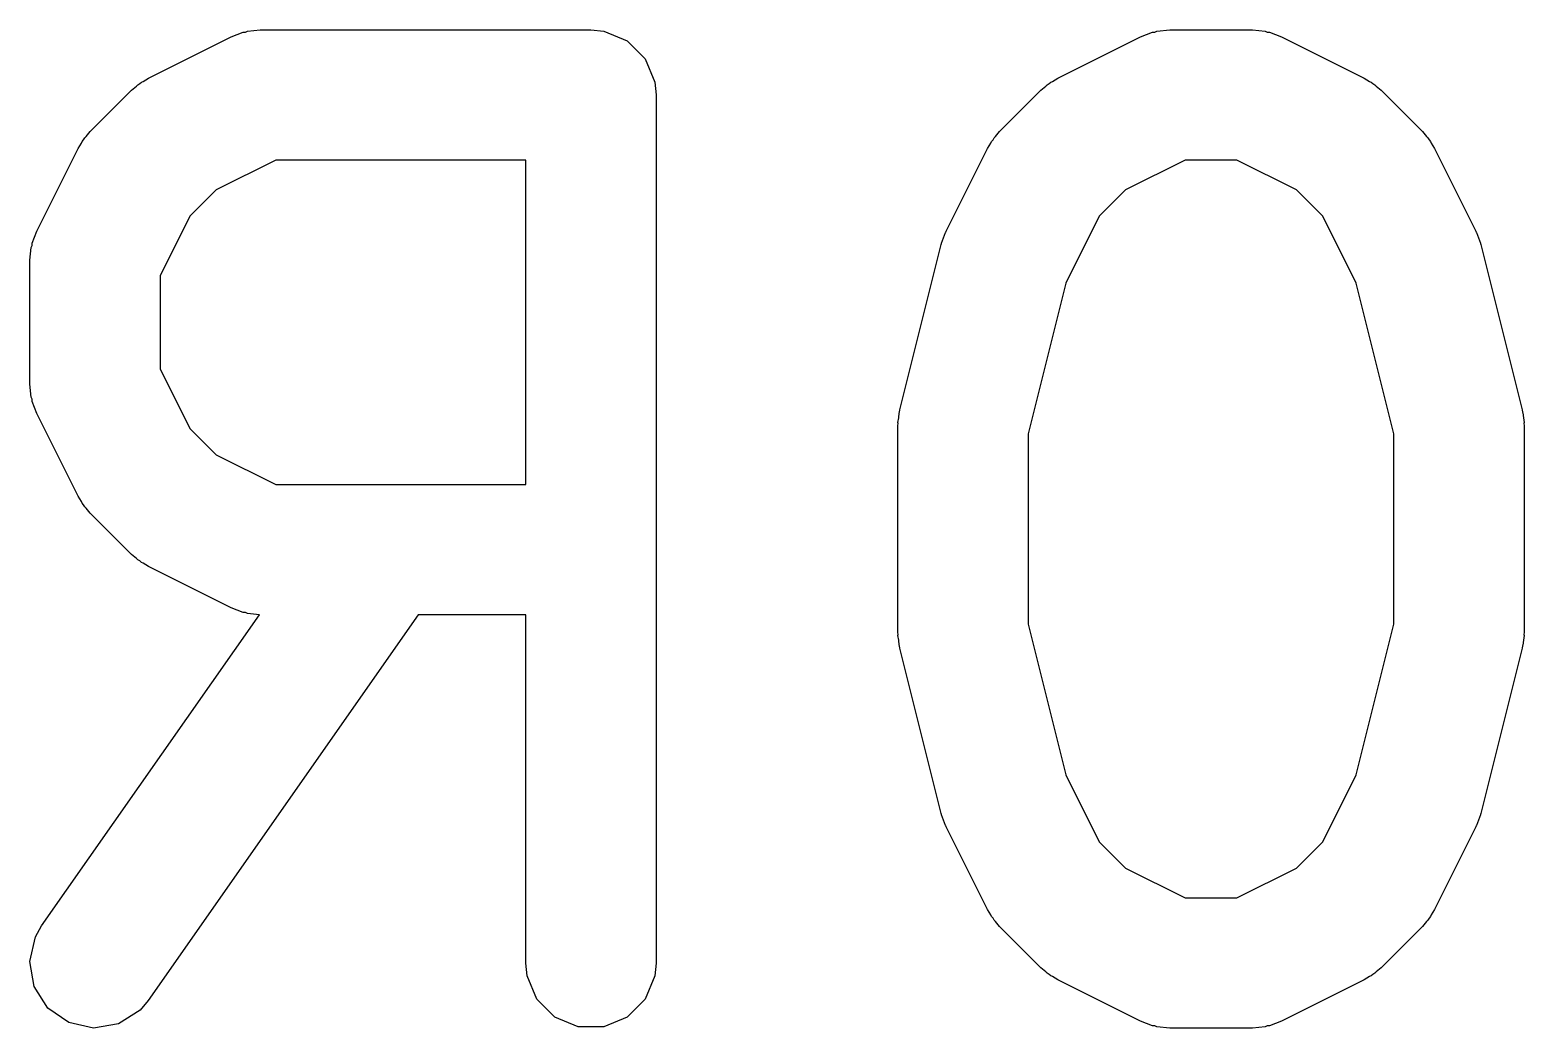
# Model space of a CAD drawing. Header units: millimetres. Extents: x 60 to 220, y -152 to -53.
# Drawn here: x 118.45 to 120.172, y -129.798 to -128.648 of the extents above; entities that cross this region are included whole.
import ezdxf

# ---------------------------------------------------------------- set-up
doc = ezdxf.new("R2010")
doc.units = ezdxf.units.MM
doc.layers.add('F.Silkscreen', color=41, linetype='CONTINUOUS', true_color=0xf2eda1)

msp = doc.modelspace()

# ---------------------------------------------------------------- linework, layer by layer
at = {"layer": 'F.Silkscreen', "linetype": 'CONTINUOUS'}
for p, q in [((118.586782, -128.703556), (118.68202, -128.655937)), ((118.68202, -128.655937), (118.695751, -128.650682)), ((118.695751, -128.650682), (118.69844, -128.65049)), ((118.69844, -128.65049), (118.700929, -128.64946)), ((118.700929, -128.64946), (118.715561, -128.648019)), ((118.715561, -128.648019), (119.096513, -128.648019)), ((119.096513, -128.648019), (119.111145, -128.64946)), ((119.111145, -128.64946), (119.138181, -128.660659)), ((119.634401, -128.703556), (119.729639, -128.655937)), ((119.729639, -128.655937), (119.74337, -128.650682)), ((119.74337, -128.650682), (119.746059, -128.65049)), ((119.746059, -128.65049), (119.748548, -128.64946)), ((119.748548, -128.64946), (119.76318, -128.648019)), ((119.76318, -128.648019), (119.858418, -128.648019)), ((119.858418, -128.648019), (119.87305, -128.64946)), ((119.87305, -128.64946), (119.875539, -128.650491)), ((119.875539, -128.650491), (119.878227, -128.650682)), ((119.878227, -128.650682), (119.891959, -128.655937)), ((119.891959, -128.655937), (119.987197, -128.703556)), ((119.138181, -128.660659), (119.158873, -128.681351)), ((119.158873, -128.681351), (119.170072, -128.708387)), ((118.574339, -128.711388), (118.576598, -128.709966)), ((118.576598, -128.709966), (118.578655, -128.708278)), ((118.578655, -128.708278), (118.580482, -128.70752)), ((118.580482, -128.70752), (118.586782, -128.703556)), ((119.170072, -128.708387), (119.171513, -128.723019)), ((119.621958, -128.711388), (119.624217, -128.709966)), ((119.624217, -128.709966), (119.626274, -128.708278)), ((119.626274, -128.708278), (119.628101, -128.70752)), ((119.628101, -128.70752), (119.634401, -128.703556)), ((119.987197, -128.703556), (119.993496, -128.70752)), ((119.993496, -128.70752), (119.995324, -128.708278)), ((119.995324, -128.708278), (119.99738, -128.709966)), ((119.99738, -128.709966), (119.99964, -128.711388)), ((118.519671, -128.765224), (118.56729, -128.717605)), ((118.56729, -128.717605), (118.573039, -128.712886)), ((118.573039, -128.712886), (118.574339, -128.711388)), ((119.171513, -128.723019), (119.171513, -129.723019)), ((119.56729, -128.765224), (119.614909, -128.717605)), ((119.614909, -128.717605), (119.620658, -128.712886)), ((119.620658, -128.712886), (119.621958, -128.711388)), ((119.99964, -128.711388), (120.000939, -128.712886)), ((120.000939, -128.712886), (120.006689, -128.717605)), ((120.006689, -128.717605), (120.054308, -128.765224)), ((118.505622, -128.784716), (118.509586, -128.778416)), ((118.509586, -128.778416), (118.510344, -128.776589)), ((118.510344, -128.776589), (118.512032, -128.774532)), ((118.512032, -128.774532), (118.513454, -128.772273)), ((118.513454, -128.772273), (118.514952, -128.770973)), ((118.514952, -128.770973), (118.519671, -128.765224)), ((119.553241, -128.784716), (119.557205, -128.778416)), ((119.557205, -128.778416), (119.557963, -128.776589)), ((119.557963, -128.776589), (119.559651, -128.774532)), ((119.559651, -128.774532), (119.561073, -128.772273)), ((119.561073, -128.772273), (119.562571, -128.770973)), ((119.562571, -128.770973), (119.56729, -128.765224)), ((120.054308, -128.765224), (120.059026, -128.770973)), ((120.059026, -128.770973), (120.060525, -128.772273)), ((120.060525, -128.772273), (120.061946, -128.774532)), ((120.061946, -128.774532), (120.063635, -128.776589)), ((120.063635, -128.776589), (120.064392, -128.778416)), ((120.064392, -128.778416), (120.068357, -128.784716)), ((118.458003, -128.879954), (118.505622, -128.784716)), ((119.505622, -128.879954), (119.553241, -128.784716)), ((120.068357, -128.784716), (120.115976, -128.879954)), ((118.733266, -128.798019), (118.66475, -128.832277)), ((119.021513, -128.798019), (118.733266, -128.798019)), ((119.021513, -129.171828), (119.021513, -128.798019)), ((119.780885, -128.798019), (119.712369, -128.832277)), ((119.840713, -128.798019), (119.780885, -128.798019)), ((119.909229, -128.832277), (119.840713, -128.798019)), ((118.66475, -128.832277), (118.634343, -128.862684)), ((119.712369, -128.832277), (119.681962, -128.862684)), ((119.939636, -128.862684), (119.909229, -128.832277)), ((118.634343, -128.862684), (118.600085, -128.9312)), ((119.681962, -128.862684), (119.643468, -128.939671)), ((119.978129, -128.939671), (119.939636, -128.862684)), ((118.452748, -128.893686), (118.458003, -128.879954)), ((119.502694, -128.887604), (119.50489, -128.881459)), ((119.50489, -128.881459), (119.505212, -128.881023)), ((119.505212, -128.881023), (119.505622, -128.879954)), ((120.115976, -128.879954), (120.116385, -128.881023)), ((120.116385, -128.881023), (120.116708, -128.881459)), ((120.116708, -128.881459), (120.1189, -128.887595)), ((118.450085, -128.913495), (118.451526, -128.898863)), ((118.451526, -128.898863), (118.452557, -128.896373)), ((118.452557, -128.896373), (118.452748, -128.893686)), ((119.452324, -129.085781), (119.499943, -128.895305)), ((119.499943, -128.895305), (119.500328, -128.894225)), ((119.500328, -128.894225), (119.500367, -128.893686)), ((119.500367, -128.893686), (119.502694, -128.887604)), ((120.1189, -128.887595), (120.121231, -128.893685)), ((120.121231, -128.893685), (120.121269, -128.894225)), ((120.121269, -128.894225), (120.121655, -128.895305)), ((120.121655, -128.895305), (120.169274, -129.085781)), ((118.450085, -129.056352), (118.450085, -128.913495)), ((118.600085, -128.9312), (118.600085, -129.038647)), ((119.643468, -128.939671), (119.600085, -129.113205)), ((120.021513, -129.113205), (119.978129, -128.939671)), ((118.600085, -129.038647), (118.634343, -129.107163)), ((118.451526, -129.070984), (118.450085, -129.056352)), ((118.452557, -129.073473), (118.451526, -129.070984)), ((118.452748, -129.076161), (118.452557, -129.073473)), ((118.458003, -129.089893), (118.452748, -129.076161)), ((119.450983, -129.094851), (119.451526, -129.089339)), ((119.451526, -129.089339), (119.451948, -129.088317)), ((119.451948, -129.088317), (119.452324, -129.085781)), ((120.169274, -129.085781), (120.169649, -129.088317)), ((120.169649, -129.088317), (120.170072, -129.089339)), ((120.170072, -129.089339), (120.170614, -129.094851)), ((118.505622, -129.185131), (118.458003, -129.089893)), ((119.450085, -129.103971), (119.450336, -129.101417)), ((119.450085, -129.342066), (119.450085, -129.103971)), ((119.450174, -129.100325), (119.450983, -129.094851)), ((119.450336, -129.101417), (119.450174, -129.100325)), ((120.170614, -129.094851), (120.171424, -129.100325)), ((120.171424, -129.100325), (120.171261, -129.101417)), ((120.171261, -129.101417), (120.171513, -129.103971)), ((120.171513, -129.103971), (120.171513, -129.342066)), ((118.634343, -129.107163), (118.66475, -129.13757)), ((119.600085, -129.113205), (119.600085, -129.332832)), ((120.021513, -129.332832), (120.021513, -129.113205)), ((118.66475, -129.13757), (118.733266, -129.171828)), ((118.733266, -129.171828), (119.021513, -129.171828)), ((118.509586, -129.19143), (118.505622, -129.185131)), ((118.510344, -129.193258), (118.509586, -129.19143)), ((118.512032, -129.195314), (118.510344, -129.193258)), ((118.513454, -129.197574), (118.512032, -129.195314)), ((118.514952, -129.198873), (118.513454, -129.197574)), ((118.519671, -129.204623), (118.514952, -129.198873)), ((118.56729, -129.252242), (118.519671, -129.204623)), ((118.573039, -129.25696), (118.56729, -129.252242)), ((118.574339, -129.258459), (118.573039, -129.25696)), ((118.576598, -129.25988), (118.574339, -129.258459)), ((118.578655, -129.261569), (118.576598, -129.25988)), ((118.580482, -129.262326), (118.578655, -129.261569)), ((118.586782, -129.266291), (118.580482, -129.262326)), ((118.68202, -129.31391), (118.586782, -129.266291)), ((118.463643, -129.680009), (118.714446, -129.321718)), ((118.897467, -129.321828), (118.586527, -129.766029)), ((118.695751, -129.319165), (118.68202, -129.31391)), ((118.69844, -129.319356), (118.695751, -129.319165)), ((118.700929, -129.320387), (118.69844, -129.319356)), ((118.714446, -129.321718), (118.700929, -129.320387)), ((119.021513, -129.321828), (118.897467, -129.321828)), ((119.021513, -129.723019), (119.021513, -129.321828)), ((119.450336, -129.344619), (119.450085, -129.342066)), ((119.450174, -129.345712), (119.450336, -129.344619)), ((119.450983, -129.351185), (119.450174, -129.345712)), ((119.600085, -129.332832), (119.643468, -129.506366)), ((119.978129, -129.506366), (120.021513, -129.332832)), ((120.171424, -129.345712), (120.170614, -129.351185)), ((120.171513, -129.342066), (120.171261, -129.344619)), ((120.171261, -129.344619), (120.171424, -129.345712)), ((119.451526, -129.356698), (119.450983, -129.351185)), ((119.451948, -129.357719), (119.451526, -129.356698)), ((119.452324, -129.360256), (119.451948, -129.357719)), ((119.499943, -129.550732), (119.452324, -129.360256)), ((120.169274, -129.360256), (120.121655, -129.550732)), ((120.169649, -129.357719), (120.169274, -129.360256)), ((120.170072, -129.356698), (120.169649, -129.357719)), ((120.170614, -129.351185), (120.170072, -129.356698)), ((119.643468, -129.506366), (119.681962, -129.583353)), ((119.939635, -129.583353), (119.978129, -129.506366)), ((119.500328, -129.551811), (119.499943, -129.550732)), ((119.500367, -129.552351), (119.500328, -129.551811)), ((119.502694, -129.558432), (119.500367, -129.552351)), ((120.121231, -129.552352), (120.1189, -129.558441)), ((120.121269, -129.551811), (120.121231, -129.552352)), ((120.121655, -129.550732), (120.121269, -129.551811)), ((119.50489, -129.564578), (119.502694, -129.558432)), ((119.505212, -129.565013), (119.50489, -129.564578)), ((119.505622, -129.566083), (119.505212, -129.565013)), ((119.553241, -129.661321), (119.505622, -129.566083)), ((120.115976, -129.566083), (120.068357, -129.661321)), ((120.116385, -129.565013), (120.115976, -129.566083)), ((120.116708, -129.564578), (120.116385, -129.565013)), ((120.1189, -129.558441), (120.116708, -129.564578)), ((119.681962, -129.583353), (119.712369, -129.613761)), ((119.909228, -129.613761), (119.939635, -129.583353)), ((119.712369, -129.613761), (119.780885, -129.648019)), ((119.840713, -129.648019), (119.909228, -129.613761)), ((119.780885, -129.648019), (119.840713, -129.648019)), ((119.557204, -129.667617), (119.553241, -129.661321)), ((119.557962, -129.669447), (119.557204, -129.667617)), ((119.559651, -129.671505), (119.557962, -129.669447)), ((119.561073, -129.673764), (119.559651, -129.671505)), ((119.562571, -129.675063), (119.561073, -129.673764)), ((119.567289, -129.680812), (119.562571, -129.675063)), ((120.059026, -129.675063), (120.054308, -129.680813)), ((120.060525, -129.673764), (120.059026, -129.675063)), ((120.061946, -129.671505), (120.060525, -129.673764)), ((120.063636, -129.669447), (120.061946, -129.671505)), ((120.064393, -129.667617), (120.063636, -129.669447)), ((120.068357, -129.661321), (120.064393, -129.667617)), ((118.456432, -129.692823), (118.463643, -129.680009)), ((119.614908, -129.728432), (119.567289, -129.680812)), ((120.054308, -129.680813), (120.00669, -129.728432)), ((118.450103, -129.721394), (118.456432, -129.692823)), ((118.455188, -129.750211), (118.450103, -129.721394)), ((119.022954, -129.737651), (119.021513, -129.723019)), ((119.171513, -129.723019), (119.170072, -129.737651)), ((119.034153, -129.764687), (119.022954, -129.737651)), ((119.170072, -129.737651), (119.158873, -129.764687)), ((119.620657, -129.73315), (119.614908, -129.728432)), ((119.621958, -129.73465), (119.620657, -129.73315)), ((119.624217, -129.736072), (119.621958, -129.73465)), ((119.626274, -129.73776), (119.624217, -129.736072)), ((119.628101, -129.738517), (119.626274, -129.73776)), ((119.634401, -129.742482), (119.628101, -129.738517)), ((119.729639, -129.790101), (119.634401, -129.742482)), ((119.987197, -129.742482), (119.891959, -129.790101)), ((119.993496, -129.738517), (119.987197, -129.742482)), ((119.995324, -129.73776), (119.993496, -129.738517)), ((119.99738, -129.736072), (119.995324, -129.73776)), ((119.99964, -129.73465), (119.99738, -129.736072)), ((120.00094, -129.73315), (119.99964, -129.73465)), ((120.00669, -129.728432), (120.00094, -129.73315)), ((118.470915, -129.77489), (118.455188, -129.750211)), ((118.494889, -129.791672), (118.470915, -129.77489)), ((118.576956, -129.777189), (118.552277, -129.792916)), ((118.586527, -129.766029), (118.576956, -129.777189)), ((119.054845, -129.785379), (119.034153, -129.764687)), ((119.158873, -129.764687), (119.138181, -129.785379)), ((118.52346, -129.798001), (118.494889, -129.791672)), ((118.552277, -129.792916), (118.52346, -129.798001)), ((119.081881, -129.796578), (119.054845, -129.785379)), ((119.138181, -129.785379), (119.111145, -129.796578)), ((119.74337, -129.795356), (119.729639, -129.790101)), ((119.746059, -129.795547), (119.74337, -129.795356)), ((119.748548, -129.796578), (119.746059, -129.795547)), ((119.875539, -129.795546), (119.87305, -129.796578)), ((119.878227, -129.795356), (119.875539, -129.795546)), ((119.891959, -129.790101), (119.878227, -129.795356)), ((119.111145, -129.796578), (119.081881, -129.796578)), ((119.76318, -129.798019), (119.748548, -129.796578)), ((119.858418, -129.798019), (119.76318, -129.798019)), ((119.87305, -129.796578), (119.858418, -129.798019))]:
    msp.add_line(p, q, dxfattribs=at)

doc.saveas('drawing.dxf')
